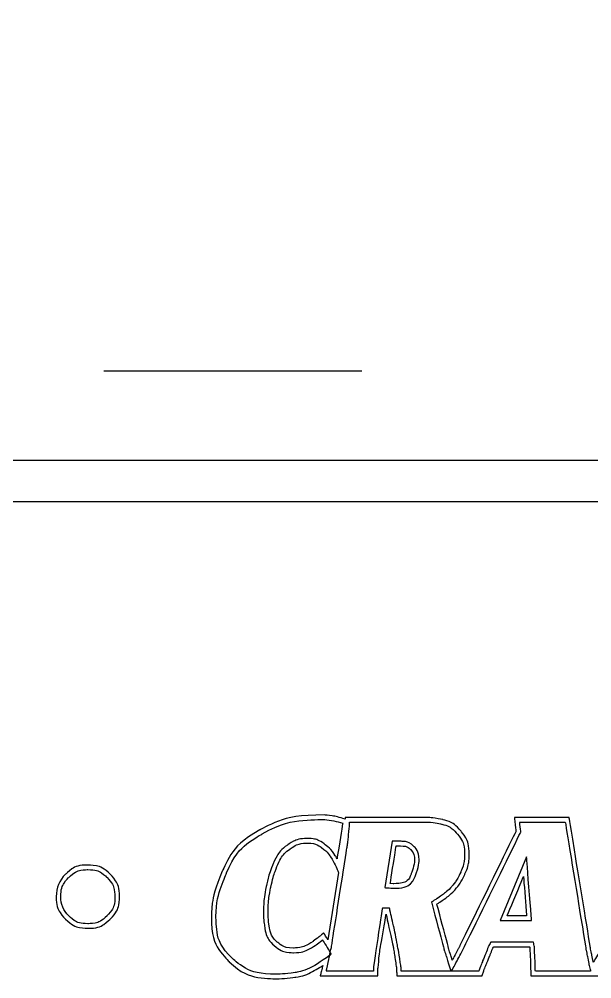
# Model space of a CAD drawing. Header units: metres. Extents: x 5805.4 to 5902.4, y 1788.4 to 1816.4.
# Drawn here: x 5847.9246 to 5848.1464, y 1790.9698 to 1791.3416 of the extents above; entities that cross this region are included whole.
import ezdxf

# ---------------------------------------------------------------- set-up
doc = ezdxf.new("R2010")
doc.units = ezdxf.units.M
doc.header["$LTSCALE"] = 0.02
doc.linetypes.add('HIDDEN', pattern=[0.375, 0.25, -0.125])

# ---------------------------------------------------------------- blocks, each defined once
blk = doc.blocks.new('menu_text')
for points, knots in [([(-27.915, 5.185), (-27.915, 5.185), (-27.698, 5.185), (-27.698, 5.185), (-27.698, 5.185), (-27.698, 5.185), (-26.946, 5.185), (-26.946, 5.185), (-26.946, 5.185), (-26.946, 5.185), (-26.936, 5.125), (-26.936, 5.125), (-26.936, 5.125), (-26.936, 5.125), (-26.926, 5.074), (-26.926, 5.074), (-26.926, 5.074), (-26.926, 5.074), (-26.883, 4.87), (-26.883, 4.87), (-26.883, 4.87), (-26.883, 4.87), (-26.853, 4.749), (-26.853, 4.749), (-26.853, 4.749), (-26.853, 4.749), (-26.725, 4.227), (-26.725, 4.227), (-26.725, 4.227), (-26.725, 4.227), (-26.417, 4.753), (-26.417, 4.753), (-26.417, 4.753), (-26.417, 4.753), (-26.343, 4.873), (-26.343, 4.873), (-26.343, 4.873), (-26.343, 4.873), (-26.216, 5.078), (-26.216, 5.078), (-26.216, 5.078), (-26.216, 5.078), (-26.189, 5.125), (-26.189, 5.125), (-26.189, 5.125), (-26.189, 5.125), (-26.156, 5.185), (-26.156, 5.185), (-26.156, 5.185), (-26.156, 5.185), (-25.549, 5.185), (-25.549, 5.185), (-25.549, 5.185), (-25.549, 5.185), (-25.596, 5.125), (-25.596, 5.125), (-25.596, 5.125), (-25.596, 5.125), (-25.63, 5.078), (-25.63, 5.078), (-25.63, 5.078), (-25.63, 5.078), (-25.693, 4.994), (-25.693, 4.994), (-25.693, 4.994), (-25.693, 4.994), (-25.78, 4.873), (-25.78, 4.873), (-25.78, 4.873), (-25.78, 4.873), (-25.847, 4.773), (-25.847, 4.773), (-25.847, 4.773), (-25.847, 4.773), (-25.864, 4.753), (-25.864, 4.753), (-25.864, 4.753), (-25.864, 4.753), (-26.581, 3.694), (-26.581, 3.694), (-26.581, 3.694), (-26.581, 3.694), (-26.658, 3.208), (-26.658, 3.208), (-26.658, 3.208), (-26.658, 3.208), (-26.665, 3.168), (-26.665, 3.168), (-26.665, 3.168), (-26.665, 3.168), (-26.675, 3.087), (-26.675, 3.087), (-26.675, 3.087), (-26.675, 3.087), (-26.695, 2.88), (-26.695, 2.88), (-26.695, 2.88), (-26.695, 2.88), (-26.698, 2.829), (-26.698, 2.829), (-26.698, 2.829), (-26.698, 2.829), (-26.702, 2.772), (-26.702, 2.772), (-26.702, 2.772), (-26.702, 2.772), (-27.57, 2.772), (-27.57, 2.772), (-27.57, 2.772), (-27.57, 2.772), (-27.553, 2.833), (-27.553, 2.833), (-27.553, 2.833), (-27.553, 2.833), (-27.543, 2.88), (-27.543, 2.88), (-27.543, 2.88), (-27.543, 2.88), (-27.523, 2.963), (-27.523, 2.963), (-27.523, 2.963), (-27.523, 2.963), (-27.496, 3.087), (-27.496, 3.087), (-27.496, 3.087), (-27.496, 3.087), (-27.476, 3.188), (-27.476, 3.188), (-27.476, 3.188), (-27.476, 3.188), (-27.472, 3.208), (-27.472, 3.208), (-27.472, 3.208), (-27.472, 3.208), (-27.395, 3.694), (-27.395, 3.694), (-27.395, 3.694), (-27.395, 3.694), (-27.747, 4.746), (-27.747, 4.746), (-27.747, 4.746), (-27.747, 4.746), (-27.757, 4.783), (-27.757, 4.783), (-27.757, 4.783), (-27.757, 4.783), (-27.787, 4.867), (-27.787, 4.867), (-27.787, 4.867), (-27.787, 4.867), (-27.832, 4.974), (-27.832, 4.974), (-27.832, 4.974), (-27.832, 4.974), (-28.938, 3.235), (-28.938, 3.235), (-28.938, 3.235), (-28.938, 3.235), (-28.767, 3.232), (-28.767, 3.232), (-28.767, 3.232), (-28.487, 3.232), (-28.226, 3.282), (-27.983, 3.382), (-27.983, 3.382), (-27.983, 3.382), (-28.08, 2.772), (-28.08, 2.772), (-28.08, 2.772), (-28.08, 2.772), (-29.91, 2.772), (-29.91, 2.772), (-29.91, 2.772), (-29.91, 2.772), (-30.09, 2.772), (-30.09, 2.772), (-30.09, 2.772), (-30.09, 2.772), (-30.912, 2.772), (-30.912, 2.772), (-30.912, 2.772), (-30.912, 2.772), (-30.912, 2.834), (-30.912, 2.834), (-30.912, 2.834), (-30.912, 2.834), (-30.915, 2.885), (-30.915, 2.885), (-30.915, 2.885), (-30.915, 2.885), (-30.915, 2.966), (-30.915, 2.966), (-30.915, 2.966), (-30.915, 2.966), (-30.922, 3.093), (-30.922, 3.093), (-30.922, 3.093), (-30.922, 3.093), (-30.925, 3.198), (-30.925, 3.198), (-30.925, 3.198), (-30.925, 3.198), (-30.929, 3.215), (-30.929, 3.215), (-30.929, 3.215), (-30.929, 3.215), (-31.478, 3.215), (-31.478, 3.215), (-31.478, 3.215), (-31.478, 3.215), (-31.495, 3.185), (-31.495, 3.185), (-31.495, 3.185), (-31.495, 3.185), (-31.532, 3.087), (-31.532, 3.087), (-31.532, 3.087), (-31.532, 3.087), (-31.582, 2.967), (-31.582, 2.967), (-31.582, 2.967), (-31.582, 2.967), (-31.616, 2.883), (-31.616, 2.883), (-31.616, 2.883), (-31.616, 2.883), (-31.632, 2.833), (-31.632, 2.833), (-31.632, 2.833), (-31.632, 2.833), (-31.653, 2.772), (-31.653, 2.772), (-31.653, 2.772), (-31.653, 2.772), (-32.025, 2.772), (-32.025, 2.772), (-32.025, 2.772), (-32.025, 2.772), (-32.239, 2.772), (-32.239, 2.772), (-32.239, 2.772), (-32.239, 2.772), (-32.953, 2.772), (-32.953, 2.772), (-32.953, 2.772), (-32.953, 2.772), (-32.957, 2.833), (-32.957, 2.833), (-32.957, 2.833), (-32.957, 2.833), (-32.957, 2.883), (-32.957, 2.883), (-32.957, 2.883), (-32.957, 2.883), (-32.971, 2.963), (-32.971, 2.963), (-32.971, 2.963), (-32.971, 2.963), (-32.988, 3.087), (-32.988, 3.087), (-32.988, 3.087), (-32.988, 3.087), (-33.005, 3.188), (-33.005, 3.188), (-33.005, 3.188), (-33.005, 3.188), (-33.008, 3.208), (-33.008, 3.208), (-33.008, 3.208), (-33.008, 3.208), (-33.118, 3.711), (-33.118, 3.711), (-33.118, 3.711), (-33.118, 3.711), (-33.204, 3.208), (-33.204, 3.208), (-33.204, 3.208), (-33.204, 3.208), (-33.211, 3.171), (-33.211, 3.171), (-33.211, 3.171), (-33.211, 3.171), (-33.221, 3.087), (-33.221, 3.087), (-33.221, 3.087), (-33.221, 3.087), (-33.242, 2.883), (-33.242, 2.883), (-33.242, 2.883), (-33.242, 2.883), (-33.242, 2.829), (-33.242, 2.829), (-33.242, 2.829), (-33.242, 2.829), (-33.242, 2.772), (-33.242, 2.772), (-33.242, 2.772), (-33.242, 2.772), (-34.123, 2.772), (-34.123, 2.772), (-34.123, 2.772), (-34.123, 2.772), (-34.106, 2.833), (-34.106, 2.833), (-34.106, 2.833), (-34.106, 2.833), (-34.093, 2.88), (-34.093, 2.88), (-34.093, 2.88), (-34.093, 2.88), (-34.083, 2.928), (-34.083, 2.928), (-34.083, 2.928), (-34.248, 2.823), (-34.386, 2.764), (-34.496, 2.751), (-34.496, 2.751), (-34.637, 2.734), (-34.735, 2.726), (-34.791, 2.726), (-34.791, 2.726), (-35.088, 2.726), (-35.327, 2.812), (-35.509, 2.985), (-35.509, 2.985), (-35.691, 3.158), (-35.782, 3.388), (-35.782, 3.674), (-35.782, 3.674), (-35.782, 3.868), (-35.727, 4.099), (-35.615, 4.367), (-35.615, 4.367), (-35.503, 4.635), (-35.313, 4.845), (-35.044, 4.997), (-35.044, 4.997), (-34.774, 5.149), (-34.443, 5.225), (-34.05, 5.225), (-34.05, 5.225), (-33.939, 5.213), (-33.836, 5.192), (-33.742, 5.162), (-33.742, 5.162), (-33.742, 5.162), (-33.741, 5.185), (-33.741, 5.185), (-33.741, 5.185), (-33.741, 5.185), (-32.488, 5.185), (-32.488, 5.185), (-32.488, 5.185), (-32.436, 5.185), (-32.359, 5.174), (-32.255, 5.153), (-32.255, 5.153), (-32.151, 5.132), (-32.058, 5.073), (-31.975, 4.977), (-31.975, 4.977), (-31.893, 4.881), (-31.851, 4.764), (-31.851, 4.625), (-31.851, 4.625), (-31.851, 4.52), (-31.872, 4.42), (-31.915, 4.325), (-31.915, 4.325), (-31.957, 4.231), (-32.006, 4.152), (-32.062, 4.089), (-32.062, 4.089), (-32.118, 4.027), (-32.196, 3.962), (-32.297, 3.895), (-32.297, 3.895), (-32.297, 3.895), (-32.344, 3.865), (-32.344, 3.865), (-32.344, 3.865), (-32.344, 3.865), (-32.169, 3.208), (-32.169, 3.208), (-32.169, 3.208), (-32.169, 3.208), (-32.163, 3.178), (-32.163, 3.178), (-32.163, 3.178), (-32.163, 3.178), (-32.133, 3.087), (-32.133, 3.087), (-32.133, 3.087), (-32.133, 3.087), (-32.108, 3.011), (-32.108, 3.011), (-32.108, 3.011), (-32.108, 3.011), (-32.068, 3.087), (-32.068, 3.087), (-32.068, 3.087), (-32.068, 3.087), (-32.018, 3.181), (-32.018, 3.181), (-32.018, 3.181), (-32.018, 3.181), (-32.004, 3.208), (-32.004, 3.208), (-32.004, 3.208), (-32.004, 3.208), (-31.137, 4.977), (-31.137, 4.977), (-31.137, 4.977), (-31.137, 4.977), (-31.16, 5.185), (-31.16, 5.185), (-31.16, 5.185), (-31.16, 5.185), (-30.326, 5.185), (-30.326, 5.185), (-30.326, 5.185), (-30.326, 5.185), (-30.004, 3.208), (-30.004, 3.208), (-30.004, 3.208), (-30.004, 3.208), (-30.001, 3.181), (-30.001, 3.181), (-30.001, 3.181), (-30.001, 3.181), (-29.981, 3.087), (-29.981, 3.087), (-29.981, 3.087), (-29.981, 3.087), (-29.96, 2.979), (-29.96, 2.979), (-29.96, 2.979), (-29.96, 2.979), (-28.857, 4.723), (-28.857, 4.723), (-28.857, 4.723), (-28.857, 4.723), (-29.038, 4.716), (-29.038, 4.716), (-29.038, 4.716), (-29.168, 4.716), (-29.281, 4.706), (-29.378, 4.687), (-29.378, 4.687), (-29.475, 4.668), (-29.58, 4.638), (-29.691, 4.595), (-29.691, 4.595), (-29.691, 4.595), (-29.598, 5.185), (-29.598, 5.185), (-29.598, 5.185), (-29.598, 5.185), (-27.915, 5.185), (-27.915, 5.185)], [0, 0, 0, 0, 0.008696, 0.008696, 0.008696, 0.013043, 0.017391, 0.017391, 0.017391, 0.021739, 0.026087, 0.026087, 0.026087, 0.030435, 0.034783, 0.034783, 0.034783, 0.03913, 0.043478, 0.043478, 0.043478, 0.047826, 0.052174, 0.052174, 0.052174, 0.056522, 0.06087, 0.06087, 0.06087, 0.065217, 0.069565, 0.069565, 0.069565, 0.073913, 0.078261, 0.078261, 0.078261, 0.082609, 0.086957, 0.086957, 0.086957, 0.091304, 0.095652, 0.095652, 0.095652, 0.1, 0.104348, 0.104348, 0.104348, 0.108696, 0.113043, 0.113043, 0.113043, 0.117391, 0.121739, 0.121739, 0.121739, 0.126087, 0.130435, 0.130435, 0.130435, 0.134783, 0.13913, 0.13913, 0.13913, 0.143478, 0.147826, 0.147826, 0.147826, 0.152174, 0.156522, 0.156522, 0.156522, 0.16087, 0.165217, 0.165217, 0.165217, 0.169565, 0.173913, 0.173913, 0.173913, 0.178261, 0.182609, 0.182609, 0.182609, 0.186957, 0.191304, 0.191304, 0.191304, 0.195652, 0.2, 0.2, 0.2, 0.204348, 0.208696, 0.208696, 0.208696, 0.213043, 0.217391, 0.217391, 0.217391, 0.221739, 0.226087, 0.226087, 0.226087, 0.230435, 0.234783, 0.234783, 0.234783, 0.23913, 0.243478, 0.243478, 0.243478, 0.247826, 0.252174, 0.252174, 0.252174, 0.256522, 0.26087, 0.26087, 0.26087, 0.265217, 0.269565, 0.269565, 0.269565, 0.273913, 0.278261, 0.278261, 0.278261, 0.282609, 0.286957, 0.286957, 0.286957, 0.291304, 0.295652, 0.295652, 0.295652, 0.3, 0.304348, 0.304348, 0.304348, 0.308696, 0.313043, 0.313043, 0.313043, 0.317391, 0.321739, 0.321739, 0.321739, 0.326087, 0.330435, 0.330435, 0.330435, 0.334783, 0.33913, 0.33913, 0.33913, 0.343478, 0.347826, 0.347826, 0.347826, 0.352174, 0.356522, 0.356522, 0.356522, 0.36087, 0.365217, 0.365217, 0.365217, 0.369565, 0.373913, 0.373913, 0.373913, 0.378261, 0.382609, 0.382609, 0.382609, 0.386957, 0.391304, 0.391304, 0.391304, 0.395652, 0.4, 0.4, 0.4, 0.404348, 0.408696, 0.408696, 0.408696, 0.413043, 0.417391, 0.417391, 0.417391, 0.421739, 0.426087, 0.426087, 0.426087, 0.430435, 0.434783, 0.434783, 0.434783, 0.43913, 0.443478, 0.443478, 0.443478, 0.447826, 0.452174, 0.452174, 0.452174, 0.456522, 0.46087, 0.46087, 0.46087, 0.465217, 0.469565, 0.469565, 0.469565, 0.473913, 0.478261, 0.478261, 0.478261, 0.482609, 0.486957, 0.486957, 0.486957, 0.491304, 0.495652, 0.495652, 0.495652, 0.5, 0.504348, 0.504348, 0.504348, 0.508696, 0.513043, 0.513043, 0.513043, 0.517391, 0.521739, 0.521739, 0.521739, 0.526087, 0.530435, 0.530435, 0.530435, 0.534783, 0.53913, 0.53913, 0.53913, 0.543478, 0.547826, 0.547826, 0.547826, 0.552174, 0.556522, 0.556522, 0.556522, 0.56087, 0.565217, 0.565217, 0.565217, 0.569565, 0.573913, 0.573913, 0.573913, 0.578261, 0.582609, 0.582609, 0.582609, 0.586957, 0.591304, 0.591304, 0.591304, 0.595652, 0.6, 0.6, 0.6, 0.604348, 0.608696, 0.608696, 0.608696, 0.613043, 0.617391, 0.617391, 0.617391, 0.621739, 0.626087, 0.626087, 0.626087, 0.630435, 0.634783, 0.634783, 0.634783, 0.63913, 0.643478, 0.643478, 0.643478, 0.647826, 0.652174, 0.652174, 0.652174, 0.656522, 0.66087, 0.66087, 0.66087, 0.665217, 0.669565, 0.669565, 0.669565, 0.673913, 0.678261, 0.678261, 0.678261, 0.682609, 0.686957, 0.686957, 0.686957, 0.691304, 0.695652, 0.695652, 0.695652, 0.7, 0.704348, 0.704348, 0.704348, 0.708696, 0.713043, 0.713043, 0.713043, 0.717391, 0.721739, 0.721739, 0.721739, 0.726087, 0.730435, 0.730435, 0.730435, 0.734783, 0.73913, 0.73913, 0.73913, 0.743478, 0.747826, 0.747826, 0.747826, 0.752174, 0.756522, 0.756522, 0.756522, 0.76087, 0.765217, 0.765217, 0.765217, 0.769565, 0.773913, 0.773913, 0.773913, 0.778261, 0.782609, 0.782609, 0.782609, 0.786957, 0.791304, 0.791304, 0.791304, 0.795652, 0.8, 0.8, 0.8, 0.804348, 0.808696, 0.808696, 0.808696, 0.813043, 0.817391, 0.817391, 0.817391, 0.821739, 0.826087, 0.826087, 0.826087, 0.830435, 0.834783, 0.834783, 0.834783, 0.83913, 0.843478, 0.843478, 0.843478, 0.847826, 0.852174, 0.852174, 0.852174, 0.856522, 0.86087, 0.86087, 0.86087, 0.865217, 0.869565, 0.869565, 0.869565, 0.873913, 0.878261, 0.878261, 0.878261, 0.882609, 0.886957, 0.886957, 0.886957, 0.891304, 0.895652, 0.895652, 0.895652, 0.9, 0.904348, 0.904348, 0.904348, 0.908696, 0.913043, 0.913043, 0.913043, 0.917391, 0.921739, 0.921739, 0.921739, 0.926087, 0.930435, 0.930435, 0.930435, 0.934783, 0.93913, 0.93913, 0.93913, 0.943478, 0.947826, 0.947826, 0.947826, 0.952174, 0.956522, 0.956522, 0.956522, 0.96087, 0.965217, 0.965217, 0.965217, 0.969565, 0.973913, 0.973913, 0.973913, 0.978261, 0.982609, 0.982609, 0.982609, 0.986957, 0.991304, 0.991304, 0.991304, 0.995652, 1, 1, 1, 1]), ([(-34.005, 3.319), (-34.005, 3.319), (-33.844, 4.347), (-33.844, 4.347), (-33.844, 4.347), (-33.844, 4.347), (-33.859, 4.384), (-33.859, 4.384), (-33.859, 4.384), (-33.895, 4.467), (-33.93, 4.534), (-33.965, 4.585), (-33.965, 4.585), (-33.999, 4.637), (-34.046, 4.685), (-34.105, 4.729), (-34.105, 4.729), (-34.165, 4.774), (-34.237, 4.796), (-34.322, 4.796), (-34.322, 4.796), (-34.413, 4.796), (-34.5, 4.767), (-34.581, 4.709), (-34.581, 4.709), (-34.663, 4.651), (-34.725, 4.571), (-34.769, 4.47), (-34.769, 4.47), (-34.812, 4.368), (-34.848, 4.252), (-34.876, 4.121), (-34.876, 4.121), (-34.904, 3.99), (-34.918, 3.86), (-34.918, 3.731), (-34.918, 3.731), (-34.918, 3.706), (-34.917, 3.683), (-34.916, 3.662), (-34.916, 3.662), (-34.915, 3.641), (-34.908, 3.588), (-34.896, 3.503), (-34.896, 3.503), (-34.884, 3.418), (-34.844, 3.345), (-34.777, 3.285), (-34.777, 3.285), (-34.71, 3.225), (-34.628, 3.195), (-34.529, 3.195), (-34.529, 3.195), (-34.431, 3.195), (-34.332, 3.228), (-34.231, 3.295), (-34.231, 3.295), (-34.231, 3.295), (-34.141, 3.366), (-34.141, 3.366), (-34.141, 3.366), (-34.141, 3.366), (-34.097, 3.402), (-34.097, 3.402), (-34.097, 3.402), (-34.097, 3.402), (-34.07, 3.426), (-34.07, 3.426), (-34.07, 3.426), (-34.07, 3.426), (-34.005, 3.319), (-34.005, 3.319)], [0, 0, 0, 0, 0.055556, 0.055556, 0.055556, 0.083333, 0.111111, 0.111111, 0.111111, 0.138889, 0.166667, 0.166667, 0.166667, 0.194444, 0.222222, 0.222222, 0.222222, 0.25, 0.277778, 0.277778, 0.277778, 0.305556, 0.333333, 0.333333, 0.333333, 0.361111, 0.388889, 0.388889, 0.388889, 0.416667, 0.444444, 0.444444, 0.444444, 0.472222, 0.5, 0.5, 0.5, 0.527778, 0.555556, 0.555556, 0.555556, 0.583333, 0.611111, 0.611111, 0.611111, 0.638889, 0.666667, 0.666667, 0.666667, 0.694444, 0.722222, 0.722222, 0.722222, 0.75, 0.777778, 0.777778, 0.777778, 0.805556, 0.833333, 0.833333, 0.833333, 0.861111, 0.888889, 0.888889, 0.888889, 0.916667, 0.944444, 0.944444, 0.944444, 0.972222, 1, 1, 1, 1]), ([(-33.054, 4.18), (-33.054, 4.18), (-33.01, 4.176), (-33.01, 4.176), (-33.01, 4.176), (-32.861, 4.176), (-32.769, 4.225), (-32.736, 4.322), (-32.736, 4.322), (-32.702, 4.419), (-32.685, 4.491), (-32.685, 4.538), (-32.685, 4.538), (-32.685, 4.605), (-32.704, 4.658), (-32.742, 4.696), (-32.742, 4.696), (-32.78, 4.734), (-32.832, 4.753), (-32.897, 4.753), (-32.897, 4.753), (-32.897, 4.753), (-32.964, 4.753), (-32.964, 4.753), (-32.964, 4.753), (-32.964, 4.753), (-33.054, 4.18), (-33.054, 4.18)], [0, 0, 0, 0, 0.142857, 0.142857, 0.142857, 0.214286, 0.285714, 0.285714, 0.285714, 0.357143, 0.428571, 0.428571, 0.428571, 0.5, 0.571429, 0.571429, 0.571429, 0.642857, 0.714286, 0.714286, 0.714286, 0.785714, 0.857143, 0.857143, 0.857143, 0.928571, 1, 1, 1, 1]), ([(-38.148, 3.979), (-38.148, 4.113), (-38.101, 4.227), (-38.007, 4.32), (-38.007, 4.32), (-37.913, 4.414), (-37.799, 4.461), (-37.665, 4.461), (-37.665, 4.461), (-37.531, 4.461), (-37.417, 4.414), (-37.324, 4.32), (-37.324, 4.32), (-37.23, 4.227), (-37.183, 4.113), (-37.183, 3.979), (-37.183, 3.979), (-37.183, 3.845), (-37.23, 3.731), (-37.324, 3.637), (-37.324, 3.637), (-37.417, 3.543), (-37.531, 3.496), (-37.665, 3.496), (-37.665, 3.496), (-37.799, 3.496), (-37.913, 3.543), (-38.007, 3.637), (-38.007, 3.637), (-38.101, 3.731), (-38.148, 3.845), (-38.148, 3.979)], [0, 0, 0, 0, 0.125, 0.125, 0.125, 0.1875, 0.25, 0.25, 0.25, 0.3125, 0.375, 0.375, 0.375, 0.4375, 0.5, 0.5, 0.5, 0.5625, 0.625, 0.625, 0.625, 0.6875, 0.75, 0.75, 0.75, 0.8125, 0.875, 0.875, 0.875, 0.9375, 1, 1, 1, 1]), ([(-31.271, 3.687), (-31.271, 3.687), (-30.976, 3.687), (-30.976, 3.687), (-30.976, 3.687), (-30.976, 3.687), (-31.023, 4.287), (-31.023, 4.287), (-31.023, 4.287), (-31.023, 4.287), (-31.271, 3.687), (-31.271, 3.687)], [0, 0, 0, 0, 0.333333, 0.333333, 0.333333, 0.5, 0.666667, 0.666667, 0.666667, 0.833333, 1, 1, 1, 1])]:
    blk.add_open_spline(points, degree=3, knots=knots)
at = {"color": 8}
for points, knots in [([(-33.78, 5.1), (-33.869, 5.128), (-33.961, 5.145), (-34.054, 5.155), (-34.054, 5.155), (-34.383, 5.155), (-34.72, 5.1), (-35.009, 4.936), (-35.009, 4.936), (-35.256, 4.797), (-35.441, 4.602), (-35.55, 4.34), (-35.55, 4.34), (-35.635, 4.137), (-35.712, 3.897), (-35.712, 3.674), (-35.712, 3.674), (-35.712, 3.428), (-35.642, 3.208), (-35.461, 3.036), (-35.461, 3.036), (-35.276, 2.86), (-35.042, 2.796), (-34.791, 2.796), (-34.791, 2.796), (-34.699, 2.796), (-34.595, 2.81), (-34.504, 2.82), (-34.504, 2.82), (-34.333, 2.841), (-34.114, 2.985), (-33.979, 3.083), (-33.979, 3.083), (-33.979, 3.083), (-33.955, 3.101), (-33.955, 3.101), (-33.955, 3.101), (-33.955, 3.101), (-34.087, 3.319), (-34.087, 3.319), (-34.087, 3.319), (-34.087, 3.319), (-34.097, 3.311), (-34.097, 3.311), (-34.097, 3.311), (-34.097, 3.311), (-34.191, 3.238), (-34.191, 3.238), (-34.191, 3.238), (-34.292, 3.17), (-34.406, 3.124), (-34.529, 3.124), (-34.529, 3.124), (-34.64, 3.124), (-34.741, 3.158), (-34.824, 3.233), (-34.824, 3.233), (-34.902, 3.303), (-34.951, 3.39), (-34.966, 3.493), (-34.966, 3.493), (-34.973, 3.546), (-34.983, 3.605), (-34.986, 3.658), (-34.986, 3.658), (-34.988, 3.682), (-34.988, 3.707), (-34.988, 3.731), (-34.988, 3.731), (-34.988, 3.867), (-34.973, 4.003), (-34.945, 4.136), (-34.945, 4.136), (-34.918, 4.259), (-34.883, 4.381), (-34.833, 4.497), (-34.833, 4.497), (-34.787, 4.605), (-34.718, 4.698), (-34.622, 4.766), (-34.622, 4.766), (-34.532, 4.83), (-34.432, 4.866), (-34.322, 4.866), (-34.322, 4.866), (-34.227, 4.866), (-34.139, 4.842), (-34.063, 4.785), (-34.063, 4.785), (-34.003, 4.74), (-33.949, 4.687), (-33.907, 4.624), (-33.907, 4.624), (-33.892, 4.603), (-33.878, 4.581), (-33.866, 4.558), (-33.866, 4.558), (-33.866, 4.558), (-33.78, 5.1), (-33.78, 5.1)], [0, 0, 0, 0, 0.04, 0.04, 0.04, 0.06, 0.08, 0.08, 0.08, 0.1, 0.12, 0.12, 0.12, 0.14, 0.16, 0.16, 0.16, 0.18, 0.2, 0.2, 0.2, 0.22, 0.24, 0.24, 0.24, 0.26, 0.28, 0.28, 0.28, 0.3, 0.32, 0.32, 0.32, 0.34, 0.36, 0.36, 0.36, 0.38, 0.4, 0.4, 0.4, 0.42, 0.44, 0.44, 0.44, 0.46, 0.48, 0.48, 0.48, 0.5, 0.52, 0.52, 0.52, 0.54, 0.56, 0.56, 0.56, 0.58, 0.6, 0.6, 0.6, 0.62, 0.64, 0.64, 0.64, 0.66, 0.68, 0.68, 0.68, 0.7, 0.72, 0.72, 0.72, 0.74, 0.76, 0.76, 0.76, 0.78, 0.8, 0.8, 0.8, 0.82, 0.84, 0.84, 0.84, 0.86, 0.88, 0.88, 0.88, 0.9, 0.92, 0.92, 0.92, 0.94, 0.96, 0.96, 0.96, 0.98, 1, 1, 1, 1]), ([(-33.674, 5.115), (-33.674, 5.115), (-33.674, 5.071), (-33.674, 5.071), (-33.674, 5.071), (-33.674, 5.071), (-33.695, 4.862), (-33.695, 4.862), (-33.695, 4.862), (-33.695, 4.862), (-33.705, 4.775), (-33.705, 4.775), (-33.705, 4.775), (-33.705, 4.775), (-33.712, 4.738), (-33.712, 4.738), (-33.712, 4.738), (-33.712, 4.738), (-33.954, 3.191), (-33.954, 3.191), (-33.954, 3.191), (-33.954, 3.191), (-33.958, 3.18), (-33.958, 3.18), (-33.958, 3.18), (-33.958, 3.18), (-33.98, 3.073), (-33.98, 3.073), (-33.98, 3.073), (-33.98, 3.073), (-34.025, 2.862), (-34.025, 2.862), (-34.025, 2.862), (-34.025, 2.862), (-34.03, 2.843), (-34.03, 2.843), (-34.03, 2.843), (-34.03, 2.843), (-33.312, 2.843), (-33.312, 2.843), (-33.312, 2.843), (-33.312, 2.843), (-33.312, 2.887), (-33.312, 2.887), (-33.312, 2.887), (-33.312, 2.887), (-33.2, 3.649), (-33.2, 3.649), (-33.2, 3.649), (-33.2, 3.649), (-33.174, 3.803), (-33.174, 3.803), (-33.174, 3.803), (-33.174, 3.803), (-33.065, 3.804), (-33.065, 3.804), (-33.065, 3.804), (-33.065, 3.804), (-33.003, 3.529), (-33.003, 3.529), (-33.003, 3.529), (-32.982, 3.437), (-32.964, 3.345), (-32.947, 3.253), (-32.947, 3.253), (-32.93, 3.161), (-32.914, 3.068), (-32.902, 2.975), (-32.902, 2.975), (-32.902, 2.975), (-32.887, 2.889), (-32.887, 2.889), (-32.887, 2.889), (-32.887, 2.889), (-32.887, 2.843), (-32.887, 2.843), (-32.887, 2.843), (-32.887, 2.843), (-32.127, 2.843), (-32.127, 2.843), (-32.127, 2.843), (-32.127, 2.843), (-32.132, 2.858), (-32.132, 2.858), (-32.132, 2.858), (-32.132, 2.858), (-32.199, 3.065), (-32.199, 3.065), (-32.199, 3.065), (-32.199, 3.065), (-32.231, 3.159), (-32.231, 3.159), (-32.231, 3.159), (-32.231, 3.159), (-32.238, 3.191), (-32.238, 3.191), (-32.238, 3.191), (-32.238, 3.191), (-32.425, 3.896), (-32.425, 3.896), (-32.425, 3.896), (-32.425, 3.896), (-32.335, 3.953), (-32.335, 3.953), (-32.335, 3.953), (-32.258, 4.005), (-32.177, 4.066), (-32.115, 4.136), (-32.115, 4.136), (-32.058, 4.2), (-32.014, 4.276), (-31.979, 4.354), (-31.979, 4.354), (-31.94, 4.44), (-31.921, 4.531), (-31.921, 4.625), (-31.921, 4.625), (-31.921, 4.74), (-31.953, 4.844), (-32.028, 4.931), (-32.028, 4.931), (-32.093, 5.006), (-32.171, 5.064), (-32.269, 5.084), (-32.269, 5.084), (-32.336, 5.098), (-32.419, 5.115), (-32.488, 5.115), (-32.488, 5.115), (-32.488, 5.115), (-33.674, 5.115), (-33.674, 5.115)], [0, 0, 0, 0, 0.030303, 0.030303, 0.030303, 0.045455, 0.060606, 0.060606, 0.060606, 0.075758, 0.090909, 0.090909, 0.090909, 0.106061, 0.121212, 0.121212, 0.121212, 0.136364, 0.151515, 0.151515, 0.151515, 0.166667, 0.181818, 0.181818, 0.181818, 0.19697, 0.212121, 0.212121, 0.212121, 0.227273, 0.242424, 0.242424, 0.242424, 0.257576, 0.272727, 0.272727, 0.272727, 0.287879, 0.30303, 0.30303, 0.30303, 0.318182, 0.333333, 0.333333, 0.333333, 0.348485, 0.363636, 0.363636, 0.363636, 0.378788, 0.393939, 0.393939, 0.393939, 0.409091, 0.424242, 0.424242, 0.424242, 0.439394, 0.454545, 0.454545, 0.454545, 0.469697, 0.484848, 0.484848, 0.484848, 0.5, 0.515152, 0.515152, 0.515152, 0.530303, 0.545455, 0.545455, 0.545455, 0.560606, 0.575758, 0.575758, 0.575758, 0.590909, 0.606061, 0.606061, 0.606061, 0.621212, 0.636364, 0.636364, 0.636364, 0.651515, 0.666667, 0.666667, 0.666667, 0.681818, 0.69697, 0.69697, 0.69697, 0.712121, 0.727273, 0.727273, 0.727273, 0.742424, 0.757576, 0.757576, 0.757576, 0.772727, 0.787879, 0.787879, 0.787879, 0.80303, 0.818182, 0.818182, 0.818182, 0.833333, 0.848485, 0.848485, 0.848485, 0.863636, 0.878788, 0.878788, 0.878788, 0.893939, 0.909091, 0.909091, 0.909091, 0.924242, 0.939394, 0.939394, 0.939394, 0.954545, 0.969697, 0.969697, 0.969697, 0.984848, 1, 1, 1, 1]), ([(-32.119, 2.843), (-32.119, 2.843), (-31.703, 2.843), (-31.703, 2.843), (-31.703, 2.843), (-31.703, 2.843), (-31.681, 2.908), (-31.681, 2.908), (-31.681, 2.908), (-31.681, 2.908), (-31.647, 2.994), (-31.647, 2.994), (-31.647, 2.994), (-31.647, 2.994), (-31.597, 3.113), (-31.597, 3.113), (-31.597, 3.113), (-31.597, 3.113), (-31.559, 3.214), (-31.559, 3.214), (-31.559, 3.214), (-31.559, 3.214), (-31.52, 3.285), (-31.52, 3.285), (-31.52, 3.285), (-31.52, 3.285), (-30.871, 3.285), (-30.871, 3.285), (-30.871, 3.285), (-30.871, 3.285), (-30.855, 3.206), (-30.855, 3.206), (-30.855, 3.206), (-30.855, 3.206), (-30.852, 3.096), (-30.852, 3.096), (-30.852, 3.096), (-30.852, 3.096), (-30.845, 2.967), (-30.845, 2.967), (-30.845, 2.967), (-30.845, 2.967), (-30.845, 2.888), (-30.845, 2.888), (-30.845, 2.888), (-30.845, 2.888), (-30.842, 2.843), (-30.842, 2.843), (-30.842, 2.843), (-30.842, 2.843), (-29.999, 2.843), (-29.999, 2.843), (-29.999, 2.843), (-29.999, 2.843), (-30.005, 2.867), (-30.005, 2.867), (-30.005, 2.867), (-30.005, 2.867), (-30.026, 2.953), (-30.026, 2.953), (-30.026, 2.953), (-30.026, 2.953), (-30.049, 3.073), (-30.049, 3.073), (-30.049, 3.073), (-30.049, 3.073), (-30.07, 3.17), (-30.07, 3.17), (-30.07, 3.17), (-30.07, 3.17), (-30.073, 3.197), (-30.073, 3.197), (-30.073, 3.197), (-30.073, 3.197), (-30.385, 5.115), (-30.385, 5.115), (-30.385, 5.115), (-30.385, 5.115), (-31.081, 5.115), (-31.081, 5.115), (-31.081, 5.115), (-31.081, 5.115), (-31.064, 4.965), (-31.064, 4.965), (-31.064, 4.965), (-31.064, 4.965), (-31.942, 3.177), (-31.942, 3.177), (-31.942, 3.177), (-31.942, 3.177), (-31.956, 3.149), (-31.956, 3.149), (-31.956, 3.149), (-31.956, 3.149), (-32.006, 3.055), (-32.006, 3.055), (-32.006, 3.055), (-32.006, 3.055), (-32.07, 2.934), (-32.07, 2.934), (-32.07, 2.934), (-32.07, 2.934), (-32.119, 2.843), (-32.119, 2.843)], [0, 0, 0, 0, 0.038462, 0.038462, 0.038462, 0.057692, 0.076923, 0.076923, 0.076923, 0.096154, 0.115385, 0.115385, 0.115385, 0.134615, 0.153846, 0.153846, 0.153846, 0.173077, 0.192308, 0.192308, 0.192308, 0.211538, 0.230769, 0.230769, 0.230769, 0.25, 0.269231, 0.269231, 0.269231, 0.288462, 0.307692, 0.307692, 0.307692, 0.326923, 0.346154, 0.346154, 0.346154, 0.365385, 0.384615, 0.384615, 0.384615, 0.403846, 0.423077, 0.423077, 0.423077, 0.442308, 0.461538, 0.461538, 0.461538, 0.480769, 0.5, 0.5, 0.5, 0.519231, 0.538462, 0.538462, 0.538462, 0.557692, 0.576923, 0.576923, 0.576923, 0.596154, 0.615385, 0.615385, 0.615385, 0.634615, 0.653846, 0.653846, 0.653846, 0.673077, 0.692308, 0.692308, 0.692308, 0.711538, 0.730769, 0.730769, 0.730769, 0.75, 0.769231, 0.769231, 0.769231, 0.788462, 0.807692, 0.807692, 0.807692, 0.826923, 0.846154, 0.846154, 0.846154, 0.865385, 0.884615, 0.884615, 0.884615, 0.903846, 0.923077, 0.923077, 0.923077, 0.942308, 0.961538, 0.961538, 0.961538, 0.980769, 1, 1, 1, 1]), ([(-33.135, 4.116), (-33.135, 4.116), (-33.024, 4.823), (-33.024, 4.823), (-33.024, 4.823), (-33.024, 4.823), (-32.897, 4.823), (-32.897, 4.823), (-32.897, 4.823), (-32.82, 4.823), (-32.748, 4.801), (-32.693, 4.745), (-32.693, 4.745), (-32.637, 4.689), (-32.615, 4.616), (-32.615, 4.538), (-32.615, 4.538), (-32.615, 4.464), (-32.645, 4.369), (-32.669, 4.299), (-32.669, 4.299), (-32.721, 4.15), (-32.867, 4.106), (-33.014, 4.106), (-33.014, 4.106), (-33.014, 4.106), (-33.135, 4.116), (-33.135, 4.116)], [0, 0, 0, 0, 0.142857, 0.142857, 0.142857, 0.214286, 0.285714, 0.285714, 0.285714, 0.357143, 0.428571, 0.428571, 0.428571, 0.5, 0.571429, 0.571429, 0.571429, 0.642857, 0.714286, 0.714286, 0.714286, 0.785714, 0.857143, 0.857143, 0.857143, 0.928571, 1, 1, 1, 1]), ([(-31.376, 3.617), (-31.376, 3.617), (-30.976, 4.585), (-30.976, 4.585), (-30.976, 4.585), (-30.976, 4.585), (-30.9, 3.617), (-30.9, 3.617), (-30.9, 3.617), (-30.9, 3.617), (-31.376, 3.617), (-31.376, 3.617)], [0, 0, 0, 0, 0.333333, 0.333333, 0.333333, 0.5, 0.666667, 0.666667, 0.666667, 0.833333, 1, 1, 1, 1]), ([(-38.078, 3.979), (-38.078, 3.864), (-38.039, 3.768), (-37.957, 3.687), (-37.957, 3.687), (-37.876, 3.605), (-37.78, 3.566), (-37.665, 3.566), (-37.665, 3.566), (-37.551, 3.566), (-37.454, 3.605), (-37.373, 3.687), (-37.373, 3.687), (-37.292, 3.768), (-37.253, 3.864), (-37.253, 3.979), (-37.253, 3.979), (-37.253, 4.093), (-37.292, 4.19), (-37.373, 4.271), (-37.373, 4.271), (-37.454, 4.352), (-37.551, 4.391), (-37.665, 4.391), (-37.665, 4.391), (-37.78, 4.391), (-37.876, 4.352), (-37.957, 4.271), (-37.957, 4.271), (-38.039, 4.19), (-38.078, 4.093), (-38.078, 3.979)], [0, 0, 0, 0, 0.125, 0.125, 0.125, 0.1875, 0.25, 0.25, 0.25, 0.3125, 0.375, 0.375, 0.375, 0.4375, 0.5, 0.5, 0.5, 0.5625, 0.625, 0.625, 0.625, 0.6875, 0.75, 0.75, 0.75, 0.8125, 0.875, 0.875, 0.875, 0.9375, 1, 1, 1, 1])]:
    blk.add_open_spline(points, degree=3, knots=knots, dxfattribs=at)
blk = doc.blocks.new('HNR_ZONE')
at = {"color": 8, "linetype": 'HIDDEN'}
blk.add_line((-9.55, 82), (28.55, 82), dxfattribs=at)
blk.add_lwpolyline([(-9.55, 80), (-9.55, 102), (28.55, 102), (28.55, 80)], close=True)
at = {"color": 8}
blk.add_lwpolyline([(-8.92, 80.63), (-8.92, 101.37), (27.92, 101.37), (27.92, 80.63)], close=True, dxfattribs=at)
blk.add_blockref('menu_text', (51.5, 70))

msp = doc.modelspace()

# ---------------------------------------------------------------- block references
at = {"xscale": 0.02539583333333333, "yscale": 0.02539583333333333, "zscale": 0.02539583333333333}
msp.add_blockref('HNR_ZONE', (5847.59989, 1789.12292), dxfattribs=at)

doc.saveas('drawing.dxf')
